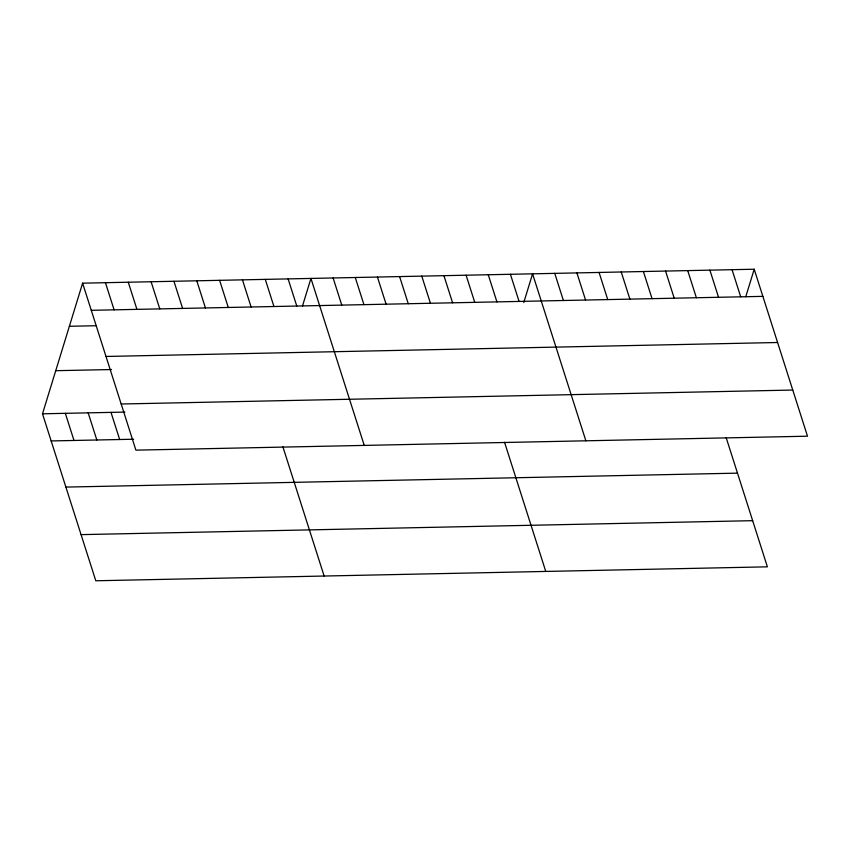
<?xml version="1.0" encoding="UTF-8"?>
<svg xmlns="http://www.w3.org/2000/svg" width="850" height="850" viewBox="0 0 850 850"><rect width="100%" height="100%" fill="white"/><g stroke="black" fill="none" stroke-linecap="round" stroke-linejoin="round"><path stroke-width="1.27" d="M726.166 437.644L767.391 566.833L95.795 580.773L42.5 413.801L82.609 283.167L754.205 269.227L807.5 436.199L135.904 450.149L82.609 283.167M302.494 305.968L310.951 278.428L364.246 445.411M523.759 302.568L532.578 273.828L585.873 440.81M745.758 296.767L754.205 269.227M91.269 310.314L762.875 296.363M69.371 326.283L96.018 325.731M105.995 356.458L777.601 342.507M55.739 370.696L111.552 369.538M121.168 404.005L792.774 390.054M42.5 413.801L124.961 412.091M51.159 440.938L133.62 439.227M65.886 487.092L737.492 473.142M81.058 534.629L752.664 520.678M732.052 269.684L740.711 296.831M709.888 270.141L718.548 297.288M687.724 270.608L696.384 297.744M665.561 271.065L674.22 298.212M643.397 271.522L652.056 298.669M621.233 271.989L629.893 299.126M599.069 272.446L607.729 299.593M576.906 272.903L585.565 300.05M554.742 273.36L563.412 300.507M510.414 274.284L519.084 301.431M488.261 274.741L496.921 301.888M466.098 275.209L474.757 302.356M504.539 442.244L545.764 571.434M443.934 275.666L452.593 302.812M421.77 276.123L430.429 303.269M399.606 276.59L408.266 303.726M377.442 277.047L386.102 304.194M355.279 277.504L363.938 304.651M333.115 277.971L341.774 305.108M288.118 278.906L296.777 306.043M265.285 279.374L273.944 306.521M242.452 279.852L251.111 306.999M282.901 446.845L324.137 576.034M219.619 280.33L228.278 307.466M196.786 280.797L205.445 307.944M173.942 281.276L182.612 308.422M151.109 281.754L159.779 308.89M128.276 282.221L136.946 309.368M105.442 282.699L114.102 309.846M110.999 412.377L119.669 439.524M88.166 412.845L96.836 439.992M65.333 413.323L73.993 440.47"/></g></svg>
